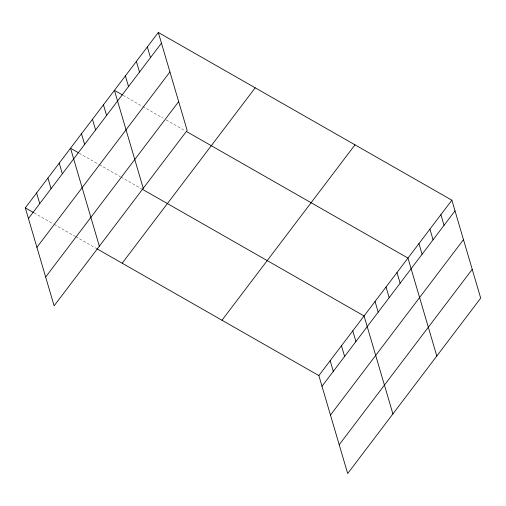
<?xml version="1.0" encoding="UTF-8"?>
<svg xmlns="http://www.w3.org/2000/svg" width="506" height="506" viewBox="0 0 506 506"><rect width="100%" height="100%" fill="white"/><g stroke="black" fill="none" stroke-linecap="round" stroke-linejoin="round"><path stroke-width="0.38" stroke-dasharray="2.53 1.9" d="M123.167 95.343L142.003 106.108M142.679 106.494L162.856 118.024M166.221 119.941L185.057 130.706M79.271 153.229L98.778 164.374M99.454 164.76L120.308 176.67M120.978 177.056L141.161 188.586M34.047 212.862L53.554 224.006M54.231 224.392L75.084 236.308M75.755 236.694L95.938 248.225"/><path stroke-width="0.76" d="M158.315 32.466L187.144 130.415L54.129 305.814L25.3 207.865L158.315 32.466L451.871 200.186L480.7 298.135L347.685 473.534L318.856 375.585L96.608 248.61M28.437 218.529L161.458 43.13M36.913 247.333L169.934 71.934M45.648 277.01L178.669 101.611M122.174 263.215L255.188 87.816M221.982 320.235L354.997 144.843M318.856 375.585L451.871 200.186M321.993 386.249L455.008 210.85M330.469 415.053L463.49 239.654M339.203 444.73L472.224 269.331M122.496 94.964L114.419 90.346L143.249 188.295M186.404 131.478L407.975 258.066L436.804 356.015M78.601 152.844L70.524 148.233L99.353 246.175M141.838 188.972L364.08 315.953L392.909 413.895M25.3 207.865L33.371 212.476M440.897 214.658L444.034 225.322M429.923 229.129L433.06 239.787M418.949 243.601L422.086 254.259M397.001 272.538L400.138 283.202M386.027 287.01L389.165 297.673M375.054 301.481L378.191 312.145M352.777 330.861L355.914 341.518M341.468 345.769L344.605 356.433M330.159 360.677L333.302 371.341M147.341 46.938L150.484 57.602M136.367 61.409L139.511 72.067M125.393 75.881L128.537 86.539M103.445 104.818L106.589 115.482M92.471 119.289L95.615 129.953M81.498 133.761L84.635 144.419M59.221 163.141L62.358 173.798M47.912 178.049L51.049 188.713M36.609 192.957L39.746 203.621"/></g></svg>
